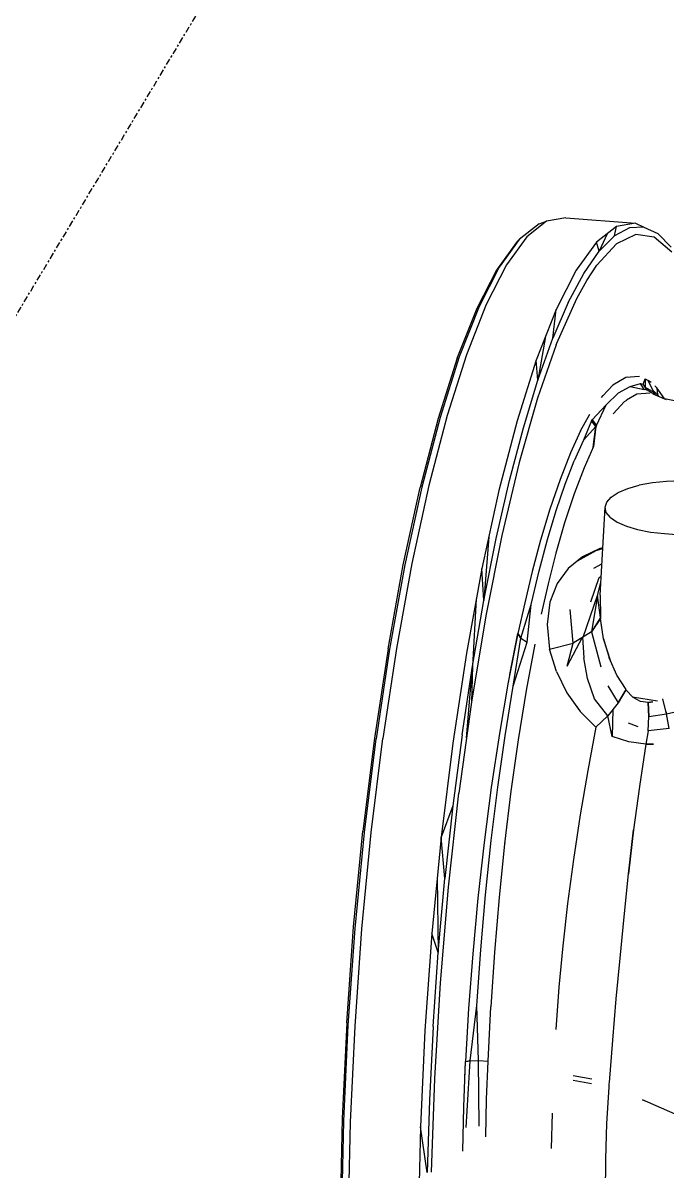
# Model space of a CAD drawing. Header units: millimetres. Extents: x -57554 to 16546, y 2142 to 98430.
# Drawn here: x -42371 to -42068, y 89807 to 90348 of the extents above; entities that cross this region are included whole.
import ezdxf

# ---------------------------------------------------------------- set-up
doc = ezdxf.new("R2010")
doc.units = ezdxf.units.MM
doc.linetypes.add('DXK_LINE_DOT3', pattern=[5.9187, 2.979, -0.9799, 0.9799, -0.9799])

msp = doc.modelspace()

# ---------------------------------------------------------------- linework, layer by layer
at = {"color": 1, "linetype": 'DXK_LINE_DOT3'}
msp.add_line((-42772.55, 89546.57), (-39763.15, 94562.67), dxfattribs=at)
at = {"color": 2, "linetype": 'Continuous'}
for p, q in [((-42128.41, 90253.25), (-42137.72, 90245.89)), ((-42124.87, 90254.45), (-42134.23, 90247.05)), ((-42128.41, 90253.25), (-42124.87, 90254.45)), ((-42115.83, 90256), (-42124.87, 90254.45)), ((-42115.83, 90256), (-42083, 90253.53)), ((-42092.04, 90251.97), (-42101.39, 90244.57)), ((-42092.99, 90247.52), (-42092.04, 90251.97)), ((-42083, 90253.53), (-42092.04, 90251.97)), ((-42079.1, 90251.72), (-42085.94, 90251.32)), ((-42083, 90253.53), (-42079.1, 90251.72)), ((-42079.1, 90251.72), (-42072.54, 90248.69)), ((-42134.23, 90247.05), (-42143.74, 90233.95)), ((-42096.42, 90248.5), (-42100.18, 90240.33)), ((-42100.18, 90240.33), (-42092.99, 90247.52)), ((-42085.94, 90251.32), (-42092.99, 90247.52)), ((-42082.9, 90248.26), (-42091.99, 90243.83)), ((-42074.19, 90246.92), (-42082.9, 90248.26)), ((-42066, 90239.83), (-42074.19, 90246.92)), ((-42066.31, 90242.28), (-42072.54, 90248.69)), ((-42138.76, 90244.96), (-42148.19, 90231.97)), ((-42137.72, 90245.89), (-42147.2, 90232.84)), ((-42138.76, 90244.96), (-42137.72, 90245.89)), ((-42101.39, 90244.57), (-42110.89, 90231.47)), ((-42100.18, 90240.33), (-42101.39, 90244.57)), ((-42091.99, 90243.83), (-42101.3, 90233.7)), ((-42107.43, 90229.84), (-42100.18, 90240.33)), ((-42157.61, 90213.54), (-42148.19, 90231.97)), ((-42147.2, 90232.84), (-42156.67, 90214.31)), ((-42143.74, 90233.95), (-42153.25, 90215.34)), ((-42110.89, 90231.47), (-42120.4, 90212.89)), ((-42114.69, 90216.15), (-42107.43, 90229.84)), ((-42106, 90226.55), (-42101.3, 90233.7)), ((-42110.7, 90218.04), (-42106, 90226.55)), ((-42166.88, 90189.97), (-42157.61, 90213.54)), ((-42156.67, 90214.31), (-42165.99, 90190.62)), ((-42153.25, 90215.34), (-42162.6, 90191.55)), ((-42114.69, 90216.15), (-42121.87, 90199.38)), ((-42120.02, 90197.11), (-42110.7, 90218.04)), ((-42120.4, 90212.89), (-42129.74, 90189.11)), ((-42121.87, 90199.38), (-42120.4, 90212.89)), ((-42125.36, 90200.26), (-42128.92, 90179.69)), ((-42128.92, 90179.69), (-42121.87, 90199.38)), ((-42120.3, 90196.3), (-42129.1, 90171.25)), ((-42120.3, 90196.3), (-42120.02, 90197.11)), ((-42166.88, 90189.97), (-42175.85, 90161.66)), ((-42165.99, 90190.62), (-42174.99, 90162.14)), ((-42162.6, 90191.55), (-42171.65, 90162.96)), ((-42129.74, 90189.11), (-42138.78, 90160.55)), ((-42128.92, 90179.69), (-42129.74, 90189.11)), ((-42081.14, 90181.35), (-42087.65, 90180.97)), ((-42135.76, 90157.28), (-42128.92, 90179.69)), ((-42093.69, 90177.37), (-42098.47, 90172.34)), ((-42087.65, 90180.97), (-42093.69, 90177.37)), ((-42091.1, 90173.67), (-42085.48, 90176.62)), ((-42086.74, 90181.02), (-42087.65, 90180.97)), ((-42085.48, 90176.62), (-42080.65, 90178.09)), ((-42085.48, 90176.62), (-42078.9, 90175.33)), ((-42078.9, 90175.33), (-42080.65, 90178.09)), ((-42080.65, 90178.09), (-42079.36, 90177.7)), ((-42079.36, 90177.7), (-42078.45, 90180.34)), ((-42077.63, 90174.94), (-42079.36, 90177.7)), ((-42078.45, 90180.34), (-42078.5, 90176.32)), ((-42078.5, 90176.32), (-42074.48, 90173.98)), ((-42078.45, 90180.34), (-42077.08, 90179.54)), ((-42075.73, 90178.55), (-42077.08, 90179.54)), ((-42074.48, 90173.98), (-42077.08, 90179.54)), ((-42073.06, 90175.98), (-42073.98, 90176.97)), ((-42069.51, 90171.1), (-42073.06, 90175.98)), ((-42073.06, 90175.98), (-42072.67, 90172.81)), ((-42073.06, 90175.98), (-42072.67, 90172.81)), ((-42129.1, 90171.25), (-42137.81, 90140.87)), ((-42098.36, 90172.45), (-42099.23, 90171.53)), ((-42096.83, 90167.97), (-42091.1, 90173.67)), ((-42088.29, 90169.58), (-42087.13, 90170.29)), ((-42082.48, 90173.12), (-42087.26, 90170.21)), ((-42076.2, 90173.52), (-42082.48, 90173.12)), ((-42077.63, 90174.94), (-42078.9, 90175.33)), ((-42073.68, 90172.63), (-42077.63, 90174.94)), ((-42072.67, 90172.81), (-42074.95, 90174.99)), ((-42074.95, 90173.14), (-42068.62, 90170.61)), ((-42073.64, 90172.61), (-42074.48, 90173.98)), ((-42072.67, 90172.81), (-42072.18, 90172.03)), ((-42072.21, 90172.04), (-42072.67, 90172.81)), ((-42072.21, 90172.04), (-42072.67, 90172.81)), ((-42070.19, 90171.24), (-42059.32, 90169.01)), ((-42096.83, 90167.97), (-42103.5, 90160.98)), ((-42101.41, 90158.32), (-42096.83, 90167.97)), ((-42093.59, 90163.87), (-42088.29, 90169.58)), ((-42175.85, 90161.66), (-42184.36, 90129.06)), ((-42174.99, 90162.14), (-42183.54, 90129.35)), ((-42171.65, 90162.96), (-42180.24, 90130.04)), ((-42138.78, 90160.55), (-42147.36, 90127.66)), ((-42108.9, 90155.77), (-42104.57, 90163.7)), ((-42103.77, 90160.53), (-42107.57, 90151.38)), ((-42103.77, 90160.53), (-42103.5, 90160.98)), ((-42101.68, 90157.87), (-42103.77, 90160.53)), ((-42103.5, 90160.98), (-42101.41, 90158.32)), ((-42142.33, 90132.37), (-42135.76, 90157.28)), ((-42108.9, 90155.77), (-42113.61, 90145.49)), ((-42107.57, 90151.38), (-42101.68, 90157.87)), ((-42102.95, 90148.12), (-42101.68, 90157.87)), ((-42101.68, 90157.87), (-42102.8, 90148.44)), ((-42101.41, 90158.32), (-42101.68, 90157.87)), ((-42107.57, 90151.38), (-42111.89, 90141.73)), ((-42113.61, 90145.49), (-42118.56, 90132.87)), ((-42102.8, 90148.44), (-42107.27, 90138.42)), ((-42102.94, 90148.12), (-42102.8, 90148.44)), ((-42137.81, 90140.87), (-42146, 90106.49)), ((-42116.15, 90130.7), (-42111.89, 90141.73)), ((-42107.27, 90138.42), (-42111.94, 90126.09)), ((-42107.16, 90138.65), (-42107.27, 90138.42)), ((-42118.56, 90132.87), (-42123.31, 90118.91)), ((-42192.28, 90092.71), (-42184.36, 90129.06)), ((-42183.54, 90129.35), (-42191.5, 90092.79)), ((-42180.24, 90130.04), (-42188.22, 90093.32)), ((-42147.36, 90127.66), (-42155.35, 90090.98)), ((-42148.56, 90105.18), (-42142.33, 90132.37)), ((-42120.32, 90118.34), (-42116.15, 90130.7)), ((-42091.14, 90126.79), (-42086.67, 90128.67)), ((-42086.67, 90128.67), (-42081.26, 90130.2)), ((-42075.1, 90131.33), (-42081.26, 90130.2)), ((-42068.44, 90132.01), (-42075.1, 90131.33)), ((-42061.53, 90132.22), (-42068.44, 90132.01)), ((-42111.94, 90126.09), (-42116.41, 90112.45)), ((-42097.36, 90119.85), (-42096.59, 90122.3)), ((-42096.59, 90122.3), (-42094.49, 90124.64)), ((-42094.49, 90124.64), (-42091.14, 90126.79)), ((-42123.31, 90118.91), (-42127.67, 90104.32)), ((-42124.38, 90104.73), (-42120.32, 90118.34)), ((-42099.68, 90078.45), (-42097.36, 90119.85)), ((-42096.77, 90117.41), (-42097.36, 90119.85)), ((-42094.84, 90115.05), (-42096.77, 90117.41)), ((-42116.41, 90112.45), (-42120.48, 90098.22)), ((-42094.84, 90115.05), (-42091.66, 90112.87)), ((-42091.66, 90112.87), (-42087.33, 90110.95)), ((-42087.33, 90110.95), (-42082.03, 90109.36)), ((-42152.1, 90105.88), (-42154.39, 90076)), ((-42146, 90106.49), (-42153.53, 90068.67)), ((-42082.03, 90109.36), (-42075.96, 90108.18)), ((-42075.96, 90108.18), (-42069.35, 90107.43)), ((-42069.35, 90107.43), (-41944.15, 90098.01)), ((-42154.39, 90076), (-42148.56, 90105.18)), ((-42127.67, 90104.32), (-42131.62, 90089.56)), ((-42128.3, 90089.95), (-42124.38, 90104.73)), ((-42099.77, 90100.37), (-42107.95, 90096.46)), ((-42101.54, 90099.53), (-42098.45, 90100.42)), ((-42098.43, 90100.71), (-42099.77, 90100.37)), ((-42120.48, 90098.22), (-42124.15, 90083.82)), ((-42107.95, 90096.46), (-42114.7, 90091.03)), ((-42110.3, 90094.57), (-42101.54, 90099.53)), ((-42199.48, 90053.2), (-42192.28, 90092.71)), ((-42191.5, 90092.79), (-42198.72, 90053.06)), ((-42188.22, 90093.32), (-42195.48, 90053.43)), ((-42155.35, 90090.98), (-42162.6, 90051.13)), ((-42154.39, 90076), (-42155.35, 90090.98)), ((-42131.62, 90089.56), (-42135.18, 90074.85)), ((-42132.07, 90074.08), (-42128.3, 90089.95)), ((-42114.7, 90091.03), (-42119.93, 90083.98)), ((-42102.64, 90091.23), (-42098.85, 90093.19)), ((-42119.93, 90083.98), (-42123.38, 90075.16)), ((-42104.02, 90075.39), (-42100.09, 90086.8)), ((-42100.98, 90078.35), (-42099.34, 90084.44)), ((-42100.09, 90086.8), (-42099.18, 90087.42)), ((-42124.15, 90083.82), (-42127.45, 90069.47)), ((-42099.68, 90078.45), (-42099.58, 90067.95)), ((-42157.95, 90076.66), (-42159.77, 90045.08)), ((-42159.77, 90045.08), (-42154.39, 90076)), ((-42135.18, 90074.85), (-42138.37, 90060.42)), ((-42136.95, 90058.22), (-42132.07, 90074.08)), ((-42134.07, 90056.41), (-42132.07, 90074.08)), ((-42123.38, 90075.16), (-42124.68, 90064.67)), ((-42107.7, 90058.75), (-42100.98, 90078.35)), ((-42100.98, 90078.35), (-42103.75, 90061.17)), ((-42099.58, 90067.95), (-42100.98, 90078.35)), ((-42153.53, 90068.67), (-42160.28, 90028.03)), ((-42112.36, 90055.91), (-42113.79, 90071.68)), ((-42099.58, 90067.95), (-42103.75, 90061.17)), ((-42099.5, 90067.32), (-42099.58, 90067.95)), ((-42099.58, 90067.95), (-42099.54, 90067.58)), ((-42124.68, 90064.67), (-42123.46, 90053.09)), ((-42099.54, 90067.48), (-42103.75, 90061.17)), ((-42099.54, 90067.58), (-42099.5, 90067.32)), ((-42098.06, 90057.96), (-42099.54, 90067.48)), ((-42098.06, 90057.96), (-42099.5, 90067.32)), ((-42138.37, 90060.43), (-42142.89, 90037.58)), ((-42142.2, 90041.09), (-42138.37, 90060.42)), ((-42140.55, 90035.6), (-42136.95, 90058.22)), ((-42136.95, 90058.22), (-42138.37, 90060.43)), ((-42138.37, 90060.42), (-42136.95, 90058.22)), ((-42136.95, 90058.22), (-42134.07, 90056.41)), ((-42115.2, 90045), (-42107.91, 90058.62)), ((-42103.75, 90061.17), (-42112.36, 90055.91)), ((-42107.91, 90058.62), (-42107.29, 90048.93)), ((-42103.75, 90061.17), (-42099.36, 90044.69)), ((-42094.63, 90047.21), (-42098.06, 90057.96)), ((-42098.06, 90057.96), (-42095.4, 90048.91)), ((-42199.48, 90053.2), (-42205.84, 90011.18)), ((-42198.72, 90053.06), (-42205.1, 90010.81)), ((-42195.48, 90053.43), (-42201.88, 90011)), ((-42140.55, 90035.6), (-42134.07, 90056.41)), ((-42130.39, 90055.41), (-42134.47, 90033.52)), ((-42123.46, 90053.09), (-42112.36, 90055.91)), ((-42120.23, 90042.48), (-42123.46, 90053.09)), ((-42115.2, 90045), (-42112.36, 90055.91)), ((-42162.6, 90051.13), (-42169, 90008.74)), ((-42105.66, 90039.22), (-42107.29, 90048.93)), ((-42091.75, 90040.86), (-42095.4, 90048.91)), ((-42164.65, 90012.74), (-42159.77, 90045.08)), ((-42162.56, 90011.31), (-42159.77, 90045.08)), ((-42159.77, 90045.08), (-42160.28, 90028.03)), ((-42120.23, 90042.48), (-42115.32, 90032.56)), ((-42087.38, 90034.11), (-42091.75, 90040.86)), ((-42142.89, 90037.58), (-42147.09, 90013.32)), ((-42144.4, 90012.29), (-42140.55, 90035.6)), ((-42142.8, 90038.05), (-42142.89, 90037.58)), ((-42102.35, 90029.63), (-42105.66, 90039.22)), ((-42096.1, 90035.76), (-42091.2, 90027.76)), ((-42134.47, 90033.52), (-42138.23, 90010.4)), ((-42115.32, 90032.56), (-42109.86, 90024.87)), ((-42091.2, 90027.76), (-42087.38, 90034.11)), ((-42087.54, 90033.91), (-42091.2, 90027.76)), ((-42087.54, 90033.91), (-42087.38, 90034.11)), ((-42084.18, 90030.36), (-42087.52, 90033.88)), ((-42084.47, 90030.67), (-42072.63, 90028.74)), ((-42080.67, 90028.39), (-42084.18, 90030.36)), ((-42068.46, 90022.64), (-42027.27, 90031.83)), ((-42160.28, 90028.03), (-42166.13, 89985.23)), ((-42110.78, 90026.16), (-42109.05, 90023.72)), ((-42109.63, 90024.55), (-42109.86, 90024.87)), ((-42096.09, 90021.67), (-42102.35, 90029.63)), ((-42091.2, 90027.76), (-42096.09, 90021.67)), ((-42093.64, 90024.72), (-42093.98, 90012)), ((-42077.04, 90027.91), (-42080.67, 90028.39)), ((-42077.04, 90027.91), (-42074.9, 90028.18)), ((-42074.9, 90028.18), (-42077.04, 90027.91)), ((-42077.04, 90027.91), (-42076.74, 90021.27)), ((-42076.74, 90021.27), (-42077.04, 90027.91)), ((-42068.46, 90022.64), (-42070.24, 90029.6)), ((-42109.05, 90023.72), (-42101.75, 90016.26)), ((-42101.75, 90016.26), (-42096.09, 90021.67)), ((-42096.09, 90021.67), (-42101.74, 90016.26)), ((-42093.98, 90012), (-42096.09, 90021.67)), ((-42077.15, 90014.61), (-42076.74, 90021.27)), ((-42076.74, 90021.27), (-42068.46, 90022.64)), ((-42068.75, 90023.77), (-42068.46, 90022.64)), ((-42067.26, 90015.64), (-42068.46, 90022.64)), ((-42101.74, 90016.26), (-42105.54, 89995.94)), ((-42086.43, 90018.4), (-42081.91, 90016.64)), ((-42077.15, 90014.61), (-42078.23, 90008.4)), ((-42067.26, 90015.64), (-42077.15, 90014.61)), ((-42205.84, 90011.18), (-42211.25, 89967.35)), ((-42210.52, 89966.73), (-42205.1, 90010.81)), ((-42207.33, 89966.75), (-42201.88, 90011)), ((-42169, 90008.74), (-42174.45, 89964.52)), ((-42164.65, 90012.74), (-42168.98, 89979.28)), ((-42147.09, 90013.32), (-42150.92, 89988)), ((-42147.88, 89988.02), (-42144.4, 90012.29)), ((-42138.23, 90010.4), (-42141.64, 89986.26)), ((-42138.2, 90010.59), (-42138.23, 90010.4)), ((-42086.14, 90009.42), (-42093.98, 90012)), ((-42078.23, 90008.4), (-42086.14, 90009.42)), ((-42078.23, 90008.4), (-42081.23, 89988.43)), ((-42078.23, 90008.4), (-42074.58, 90008.38)), ((-42074.58, 90008.38), (-42078.23, 90008.4)), ((-42105.54, 89995.94), (-42109.08, 89975.09)), ((-42150.92, 89988), (-42154.29, 89962.09)), ((-42150.97, 89962.98), (-42147.88, 89988.02)), ((-42081.23, 89988.43), (-42083.92, 89967.97)), ((-42171, 89940.97), (-42166.13, 89985.23)), ((-42141.64, 89986.26), (-42144.64, 89961.45)), ((-42168.98, 89979.28), (-42174.45, 89964.52)), ((-42168.98, 89979.28), (-42172.72, 89945.03)), ((-42109.08, 89975.09), (-42112.28, 89953.99)), ((-42215.64, 89922.4), (-42211.25, 89967.35)), ((-42214.91, 89921.56), (-42210.52, 89966.73)), ((-42211.73, 89921.39), (-42207.33, 89966.75)), ((-42086.31, 89947.31), (-42083.92, 89967.97)), ((-42083.92, 89967.97), (-42086.31, 89947.31)), ((-42083.9, 89968.12), (-42083.92, 89967.97)), ((-42174.45, 89964.52), (-42178.86, 89919.2)), ((-42172.72, 89945.03), (-42174.45, 89964.52)), ((-42154.29, 89962.09), (-42157.2, 89935.89)), ((-42153.63, 89937.38), (-42150.97, 89962.98)), ((-42144.64, 89961.45), (-42147.23, 89936.11)), ((-42144.59, 89961.84), (-42144.64, 89961.45)), ((-42112.28, 89953.99), (-42115.02, 89933.35)), ((-42176.31, 89945.4), (-42175.82, 89910.32)), ((-42175.82, 89910.32), (-42172.72, 89945.03)), ((-42088.39, 89927.11), (-42086.31, 89947.31)), ((-42174.81, 89896), (-42171, 89940.97)), ((-42157.2, 89935.89), (-42159.62, 89909.69)), ((-42155.86, 89911.45), (-42153.63, 89937.38)), ((-42147.23, 89936.11), (-42149.4, 89910.41)), ((-42115.02, 89933.35), (-42117.27, 89913.43)), ((-42218.91, 89877.1), (-42215.64, 89922.4)), ((-42090.28, 89907.59), (-42088.39, 89927.11)), ((-42218.18, 89876.03), (-42214.91, 89921.56)), ((-42215.01, 89875.67), (-42211.73, 89921.39)), ((-42178.86, 89919.2), (-42182.15, 89873.51)), ((-42175.82, 89910.32), (-42178.86, 89919.2)), ((-42157.65, 89885.39), (-42155.86, 89911.45)), ((-42117.27, 89913.43), (-42119.08, 89893.95)), ((-42178.27, 89875.48), (-42175.82, 89910.32)), ((-42159.62, 89909.69), (-42161.54, 89883.92)), ((-42149.4, 89910.41), (-42151.13, 89884.68)), ((-42149.37, 89910.79), (-42149.4, 89910.41)), ((-42092.09, 89888.49), (-42090.28, 89907.59)), ((-42177.48, 89851.03), (-42174.81, 89896)), ((-42119.08, 89893.95), (-42120.51, 89874.07)), ((-42161.54, 89883.92), (-42162.97, 89858.92)), ((-42160.79, 89859.35), (-42157.65, 89885.39)), ((-42156.87, 89859.45), (-42157.65, 89885.39)), ((-42152.42, 89859.2), (-42151.13, 89884.68)), ((-42093.78, 89869.05), (-42092.09, 89888.49)), ((-42218.91, 89877.1), (-42221.03, 89832.16)), ((-42220.28, 89830.89), (-42218.18, 89876.03)), ((-42217.13, 89830.35), (-42215.01, 89875.67)), ((-42182.15, 89873.51), (-42184.27, 89828.22)), ((-42178.27, 89875.48), (-42180.03, 89840.84)), ((-42095.31, 89849.12), (-42093.78, 89869.05)), ((-42163.83, 89837.68), (-42162.98, 89858.92)), ((-42163.29, 89851.18), (-42162.97, 89858.92)), ((-42162.98, 89858.92), (-42161.45, 89859.22)), ((-42162.97, 89858.92), (-42160.79, 89859.35)), ((-42162.78, 89827.92), (-42160.79, 89859.35)), ((-42160.79, 89859.35), (-42161.45, 89859.22)), ((-42160.79, 89859.35), (-42156.87, 89859.45)), ((-42156.87, 89859.45), (-42152.42, 89859.2)), ((-42156.62, 89828.57), (-42156.87, 89859.45)), ((-42153.08, 89841.26), (-42152.42, 89859.2)), ((-42103.55, 89850.7), (-42112.32, 89852.22)), ((-42178.98, 89806.82), (-42177.48, 89851.03)), ((-42103.68, 89848.53), (-42112.42, 89850.05)), ((-42096.5, 89829.85), (-42095.47, 89846.93)), ((-42095.47, 89846.93), (-42095.41, 89847.66)), ((-42095.41, 89847.66), (-42095.36, 89848.39)), ((-42095.36, 89848.39), (-42095.31, 89849.12)), ((-42180.03, 89840.84), (-42181.1, 89806.75)), ((-42153.51, 89823.58), (-42153.08, 89841.26)), ((-42079.77, 89841), (-42078.95, 89840.63)), ((-42064.37, 89834.15), (-42079.77, 89841)), ((-42164.35, 89816.8), (-42163.83, 89837.68)), ((-42221.03, 89832.16), (-42221.96, 89788.34)), ((-42221.19, 89786.89), (-42220.28, 89830.89)), ((-42218.03, 89786.16), (-42217.13, 89830.35)), ((-42122.56, 89817.96), (-42122.17, 89834.58)), ((-42184.27, 89828.22), (-42185.18, 89784.05)), ((-42181.1, 89806.75), (-42184.27, 89828.22)), ((-42097.07, 89812.96), (-42096.5, 89829.85)), ((-42097.15, 89796.46), (-42097.07, 89812.96))]:
    msp.add_line(p, q, dxfattribs=at)

doc.saveas('drawing.dxf')
